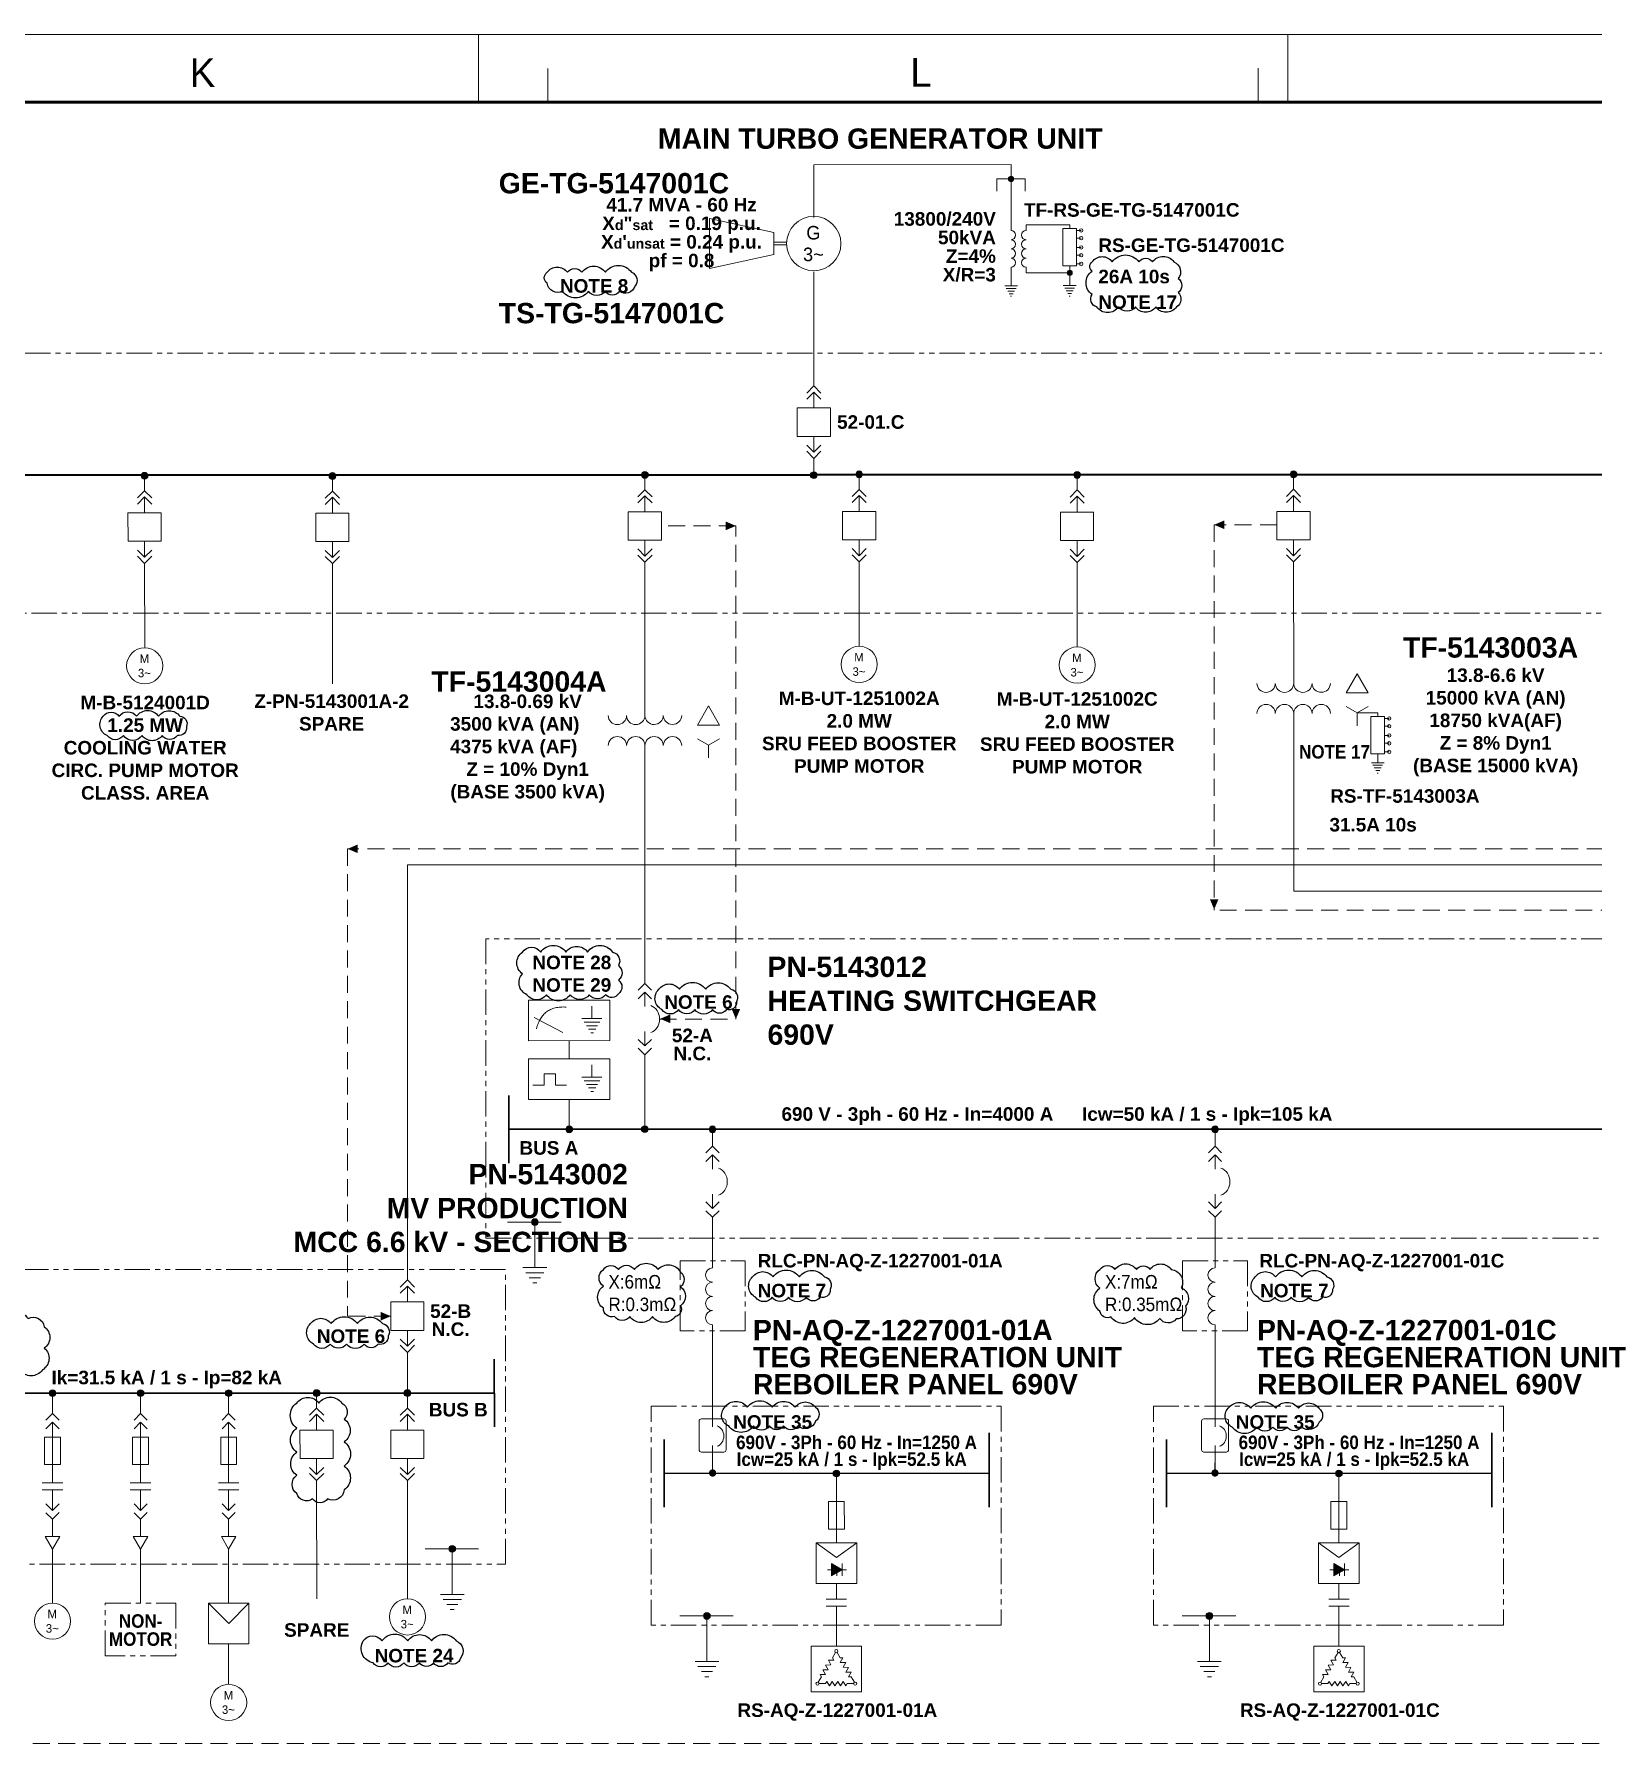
# Model space of a CAD drawing. Extents: x 0 to 1189, y 0 to 841.
# Drawn here: x 263.7 to 493.8, y 587.2 to 841 of the extents above; entities that cross this region are included whole.
import ezdxf

# ---------------------------------------------------------------- set-up
doc = ezdxf.new("R2010")
doc.units = 0
doc.header["$MEASUREMENT"] = 0
for name, pattern in [('DGN2', [9.513832, 4.756916, -4.756916]), ('HIDDEN', [0.375, 0.25, -0.125]), ('PHANTOM', [2.5, 1.25, -0.25, 0.25, -0.25, 0.25, -0.25])]:
    doc.linetypes.add(name, pattern=pattern)
for name, color, linetype in [('Border', 7, 'Continuous'), ('BORDER_TEXT', 7, 'Continuous'), ('E-BOARD', 4, 'PHANTOM'), ('E-BUSBAR', 5, 'Continuous'), ('E-CONNECTION DOT', 7, 'Continuous'), ('E-CONTRL. & DATA CABLE', 9, 'HIDDEN'), ('E-NOTE TEXT', 7, 'Continuous'), ('E-POWER CABLE', 3, 'Continuous'), ('E-SYMBOL', 2, 'Continuous'), ('E-TEXT 2', 7, 'Continuous'), ('E-TEXT 3', 3, 'Continuous'), ('REV CLOUD', 1, 'Continuous')]:
    doc.layers.add(name, color=color, linetype=linetype)
doc.layers.add('Level 1', color=7, linetype='Continuous', lineweight=0)
doc.layers.add('Level 50', color=7, linetype='Continuous', lineweight=0)
doc.styles.add('P80-ARIAL', font='arialbd.ttf')
doc.styles.add('P80-ARIAL-1', font='arialbd.ttf')
doc.styles.add('Styledgn032', font='arialbd.ttf')
doc.styles.add('Styledgn100', font='arialbd.ttf')

# ---------------------------------------------------------------- blocks, each defined once
blk = doc.blocks.new('CONEX31')
at = {"layer": 'E-CONNECTION DOT', "linetype": 'Continuous'}
h = blk.add_hatch(color=7, dxfattribs=at)
edge = h.paths.add_edge_path()
edge.add_arc((0, 0), 10, 0, 360)
at = {"layer": 'E-CONNECTION DOT', "color": 7, "linetype": 'Continuous', "lineweight": -2}
blk.add_circle((0, 0), 10, dxfattribs=at)
blk = doc.blocks.new('ATERR1')
at = {"layer": 'E-SYMBOL', "linetype": 'Continuous'}
h = blk.add_hatch(color=256, dxfattribs=at)
edge = h.paths.add_edge_path()
edge.add_arc((0, 0), 10, 0, 360)
at = {"layer": 'E-SYMBOL', "linetype": 'Continuous', "lineweight": -2}
for p, q in [((-80.3, 0), (77.9, 0)), ((0, 0), (0, -134.4)), ((-35, -134.4), (35, -134.4)), ((-26.8, -149.4), (26.8, -149.4)), ((-16.4, -164.4), (16.4, -164.4)), ((-5.8, -179.4), (5.8, -179.4))]:
    blk.add_line(p, q, dxfattribs=at)
blk.add_circle((0, 0), 10, dxfattribs=at)
blk = doc.blocks.new('STARTG')
at = {"layer": 'E-SYMBOL', "linetype": 'Continuous', "lineweight": 0}
for p in [(-1, 0), (1, 0)]:
    blk.add_line(p, (0, -1), dxfattribs=at)
at = {"layer": 'E-SYMBOL', "linetype": 'Continuous', "lineweight": 0, "flags": 128}
blk.add_lwpolyline([(-1, 0), (1, 0), (1, -2), (-1, -2), (-1, 0)], dxfattribs=at)
blk = doc.blocks.new('MOT3PH1')
at = {"layer": 'E-SYMBOL', "linetype": 'Continuous', "lineweight": -2}
blk.add_circle((0, -53.4), 53.4, dxfattribs=at)
at = {"layer": 'E-SYMBOL', "linetype": 'Continuous', "lineweight": -2, "char_height": 25, "attachment_point": 5, "line_spacing_factor": 0.8, "style": 'P80-ARIAL-1'}
for s, insert in [('{\\Fdgn000|c0;M}', (-0.8, -32.3)), ('{\\Fdgn000|c0;3~}', (-0.8, -74.9))]:
    blk.add_mtext(s, dxfattribs=dict(at, insert=insert))
blk = doc.blocks.new('NA1')
at = {"layer": 'E-SYMBOL', "linetype": 'Continuous', "lineweight": -2}
for p, q in [((53.536, 0), (-53.536, 0)), ((53.536, -36.62), (-53.536, -36.62))]:
    blk.add_line(p, q, dxfattribs=at)
blk = doc.blocks.new('DJBTEX1')
at = {"layer": 'E-SYMBOL', "linetype": 'Continuous', "lineweight": -2}
for p, q in [((0, -36.9), (0, -97.4)), ((0, -263.1), (0, -202.6))]:
    blk.add_line(p, q, dxfattribs=at)
at = {"layer": 'E-SYMBOL', "linetype": 'Continuous', "lineweight": 13, "flags": 128}
for points in [[(27.7, -27.7), (0, 0), (-27.7, -27.7)], [(27.7, -64.6), (0, -36.9), (-27.7, -64.6)], [(27.7, -235.4), (0, -263.1), (-27.7, -235.4)], [(27.7, -272.3), (0, -300), (-27.7, -272.3)]]:
    blk.add_lwpolyline(points, dxfattribs=at)
at = {"layer": 'E-SYMBOL', "linetype": 'Continuous', "lineweight": -2}
blk.add_ellipse((12.5, -150), major_axis=(0, -58.8), ratio=0.849997, start_param=0.25268, end_param=2.888912, dxfattribs=at)
blk = doc.blocks.new('REATOR1')
at = {"layer": 'E-SYMBOL', "linetype": 'Continuous', "lineweight": -2, "flags": 128}
blk.add_lwpolyline([(0, -111.9, -1), (0, -83.9, -1), (0, -56, -1), (0, -28, -1), (0, 0, -1)], format="xyb", dxfattribs=at)
blk = doc.blocks.new('AnonymousCell199')
at = {"layer": 'Level 1', "color": 7, "linetype": 'Continuous', "lineweight": 13, "xscale": 0.075, "yscale": 0.075, "zscale": 0.075, "rotation": 0.01584072559316328}
blk.add_blockref('REATOR1', (0, 4.2), dxfattribs=at)
blk = doc.blocks.new('AnonymousCell429')
at = {"layer": 'E-SYMBOL', "linetype": 'Continuous', "lineweight": 0}
for p, q in [((-0.58, 1.46), (-0.12, 2.26)), ((0.11, 2.26), (0.58, 1.46)), ((-2.66, -2.15), (-2.2, -1.35)), ((-2.55, -2.35), (-1.62, -2.35)), ((1.62, -2.35), (2.55, -2.35)), ((2.2, -1.35), (2.66, -2.15))]:
    blk.add_line(p, q, dxfattribs=at)
at = {"layer": 'E-SYMBOL', "linetype": 'Continuous', "lineweight": 0, "flags": 128}
for points in [[(-2.2, -1.35), (-2.4, -1.01), (-1.6, -1), (-1.99, -0.3), (-1.19, -0.29), (-1.58, 0.4), (-0.79, 0.41), (-1.18, 1.1), (-0.38, 1.12), (-0.58, 1.46)], [(0.58, 1.46), (0.97, 1.46), (0.58, 0.77), (1.38, 0.75), (0.99, 0.06), (1.79, 0.05), (1.4, -0.64), (2.19, -0.65), (1.8, -1.35), (2.2, -1.35)], [(-1.62, -2.35), (-1.42, -2.01), (-1.02, -2.69), (-0.61, -2.01), (-0.2, -2.69), (0.21, -2.01), (0.61, -2.69), (1.01, -2.01), (1.42, -2.69), (1.62, -2.35)]]:
    blk.add_lwpolyline(points, dxfattribs=at)
at = {"layer": 'E-SYMBOL', "linetype": 'Continuous', "lineweight": 0}
for centre in [(0, 2.46), (-2.78, -2.35), (2.78, -2.35)]:
    blk.add_circle(centre, 0.231, dxfattribs=at)
blk = doc.blocks.new('AnonymousCell428')
at = {"layer": 'E-SYMBOL', "linetype": 'Continuous', "lineweight": 13, "flags": 128}
blk.add_lwpolyline([(-3.73, 3.36), (3.73, 3.36), (3.73, -3.36), (-3.73, -3.36), (-3.73, 3.36)], dxfattribs=at)
at = {"layer": 'E-SYMBOL', "linetype": 'Continuous', "lineweight": 0}
blk.add_blockref('AnonymousCell429', (-0.01, 0.18), dxfattribs=at)
blk = doc.blocks.new('AnonymousCell427')
at = {"layer": 'E-SYMBOL', "linetype": 'Continuous'}
blk.add_hatch(color=256, dxfattribs=at).paths.add_polyline_path([(0.84, 1.65), (-0.74, 2.56), (-0.74, 0.74)])
at = {"layer": 'E-SYMBOL', "linetype": 'Continuous', "lineweight": 0}
for p, q in [((0, 15.86), (0, 5.6)), ((0.84, 0.74), (0.84, 2.56)), ((1.47, 1.65), (-1.33, 1.65)), ((0.07, 1.65), (0.07, 0.74)), ((0, -0.4), (0, -2.7)), ((0, -3.73), (0, -9.64))]:
    blk.add_line(p, q, dxfattribs=at)
at = {"layer": 'E-SYMBOL', "linetype": 'Continuous', "lineweight": 0, "flags": 128}
for points in [[(1.17, 11.71), (-1.18, 11.71), (-1.18, 7.66), (1.18, 7.66), (1.17, 11.71)], [(-3, 5.6), (3, 5.6), (3, -0.4), (-3, -0.4), (-3, 5.6)], [(-3, 5.6), (0, 3.45), (3, 5.6)], [(0.84, 1.65), (-0.74, 2.56), (-0.74, 0.74), (0.84, 1.65)]]:
    blk.add_lwpolyline(points, dxfattribs=at)
at = {"layer": 'E-SYMBOL', "linetype": 'Continuous', "lineweight": 0, "xscale": 0.02817221421602481, "yscale": 0.02817221421602481, "zscale": 0.03435112234845274, "rotation": 0.01584072559316328}
blk.add_blockref('NA1', (0, -2.7, -0.09), dxfattribs=at)
at = {"layer": 'E-SYMBOL', "linetype": 'Continuous', "lineweight": 0}
blk.add_blockref('AnonymousCell428', (0, -13), dxfattribs=at)
at = {"layer": 'Level 1', "color": 7, "linetype": 'Continuous', "lineweight": 0, "xscale": 0.05000000000000002, "yscale": 0.05000000000000002, "zscale": 0.05000000000000002, "rotation": 0.01584072561617136}
blk.add_blockref('CONEX31', (0, 15.86), dxfattribs=at)
blk = doc.blocks.new('TERRA1')
at = {"layer": 'E-SYMBOL', "linetype": 'Continuous', "lineweight": -2}
for p, q in [((0, 0), (0, -17.74)), ((-13.343, -17.74), (13.343, -17.74)), ((-10.243, -23.11), (10.243, -23.11)), ((-7.142, -28.48), (7.142, -28.48)), ((-4.046, -33.843), (4.046, -33.843)), ((-0.946, -39.213), (0.946, -39.213))]:
    blk.add_line(p, q, dxfattribs=at)
blk.add_point((0.007, -17.74), dxfattribs=at)
blk = doc.blocks.new('TRAFO1')
at = {"layer": 'E-SYMBOL', "linetype": 'Continuous', "lineweight": 0}
for centre, start, end in [((-42, 0), 180, 360), ((-14, 0), 180, 360), ((14, 0), 180, 360), ((42, 0), 180, 360), ((-42, -46.9), 0, 180), ((-14, -46.9), 0, 180), ((14, -46.9), 0, 180), ((42, -46.9), 0, 180)]:
    blk.add_arc(centre, 14, start, end, dxfattribs=at)
blk = doc.blocks.new('DJARBT70')
at = {"layer": 'E-SYMBOL', "linetype": 'Continuous', "lineweight": 13}
for p, q in [((0, 7.91), (0, 5.34)), ((0, 0), (0, 2.57))]:
    blk.add_line(p, q, dxfattribs=at)
at = {"layer": 'E-SYMBOL', "linetype": 'Continuous', "lineweight": 13, "flags": 128}
for points in [[(-1.99, 6.17), (-1.99, 1.94)], [(1.65, 6.5), (-1.66, 6.5)], [(1.99, 1.94), (1.99, 6.17)], [(-1.66, 1.6), (1.66, 1.61)]]:
    blk.add_lwpolyline(points, dxfattribs=at)
at = {"layer": 'E-SYMBOL', "linetype": 'Continuous', "lineweight": 13}
for centre, start, end in [((-1.66, 6.17), 90.0158, 180.0158), ((1.65, 6.17), 0.0158, 90.0158), ((-1.66, 1.94), 180.0158, 270.0158), ((1.66, 1.94), 270.0158, 0.0158), ((1.66, 1.94), 270.0158, 0.0158)]:
    blk.add_arc(centre, 0.331, start, end, dxfattribs=at)
blk.add_ellipse((0.33, 3.96), major_axis=(0, -1.55), ratio=0.849997, start_param=0.25268, end_param=2.888912, dxfattribs=at)
blk = doc.blocks.new('MV CB')
at = {"layer": 'E-SYMBOL', "linetype": 'Continuous', "lineweight": 13}
for p, q in [((0, -3.26), (0, -0.91)), ((0, -7.45), (0, -9.8))]:
    blk.add_line(p, q, dxfattribs=at)
at = {"layer": 'E-SYMBOL', "linetype": 'Continuous', "lineweight": 13, "flags": 128}
for points in [[(1.05, -1.05), (0, 0), (-1.05, -1.05)], [(1.05, -1.96), (0, -0.91), (-1.05, -1.96)], [(2.44, -3.26), (-2.46, -3.26), (-2.45, -7.45), (2.44, -7.45), (2.44, -3.26)], [(1.05, -8.75), (0, -9.8), (-1.05, -8.75)], [(1.05, -9.66), (0, -10.71), (-1.05, -9.66)]]:
    blk.add_lwpolyline(points, dxfattribs=at)
blk = doc.blocks.new('3PH GEN')
at = {"layer": 'E-SYMBOL', "linetype": 'Continuous', "lineweight": 13}
for p, q in [((-5.92, 1.63), (-5.92, -1.62)), ((-5.92, 0.19), (-4, 0.19)), ((-5.92, -0.19), (-4, -0.19))]:
    blk.add_line(p, q, dxfattribs=at)
at = {"layer": 'E-SYMBOL', "linetype": 'Continuous', "lineweight": 13, "flags": 128}
for points in [[(-15.39, -0.37), (-15.4, 3.7), (-5.92, 1.63)], [(-15.39, 0.37), (-15.39, -3.7), (-5.92, -1.62)]]:
    blk.add_lwpolyline(points, dxfattribs=at)
at = {"layer": 'E-SYMBOL', "linetype": 'Continuous', "lineweight": 13}
blk.add_circle((0, 0), 4.01, dxfattribs=at)
at = {"layer": 'E-SYMBOL', "linetype": 'Continuous', "lineweight": 13, "char_height": 2, "attachment_point": 5, "rotation": 0.0158, "line_spacing_factor": 0.8, "style": 'P80-ARIAL-1'}
for s, insert in [('{\\Fdgn000|c0;G}', (-0.06, 1.59)), ('{\\Fdgn000|c0;3~}', (-0.06, -1.61))]:
    blk.add_mtext(s, dxfattribs=dict(at, insert=insert))
blk = doc.blocks.new('RESISTOR WITH TAP CHANGER')
at = {"layer": 'E-SYMBOL', "linetype": 'Continuous', "lineweight": 0}
for p, q in [((1.7, -0.26), (1, -0.26)), ((1.7, -0.26), (1, -0.26)), ((1.7, -0.26), (1, -0.26)), ((1.7, -0.26), (1, -0.26)), ((1.7, -1.41), (1, -1.41)), ((1.7, -1.41), (1, -1.41)), ((1.7, -1.41), (1, -1.41)), ((1.7, -1.41), (1, -1.41)), ((1.7, -2.77), (1, -2.77)), ((1.7, -2.77), (1, -2.77)), ((1.7, -2.77), (1, -2.77)), ((1.7, -2.77), (1, -2.77)), ((1.7, -3.93), (1, -3.93)), ((1.7, -3.93), (1, -3.93)), ((1.7, -3.93), (1, -3.93)), ((1.7, -3.93), (1, -3.93)), ((1.7, -5.2), (1, -5.2)), ((1.7, -5.2), (1, -5.2)), ((1.7, -5.2), (1, -5.2)), ((1.7, -5.2), (1, -5.2))]:
    blk.add_line(p, q, dxfattribs=at)
at = {"layer": 'E-SYMBOL', "linetype": 'Continuous', "lineweight": 13, "flags": 128}
blk.add_lwpolyline([(1, 0.01), (-1, 0.01), (-1, -5.5), (1.01, -5.5), (1, 0.01)], dxfattribs=at)
at = {"layer": 'E-SYMBOL', "linetype": 'Continuous', "lineweight": 0}
for centre in [(1.7, -0.26), (1.7, -0.26), (1.7, -0.26), (1.7, -0.26), (1.7, -1.41), (1.7, -1.41), (1.7, -1.41), (1.7, -1.41), (1.7, -2.77), (1.7, -2.77), (1.7, -2.77), (1.7, -2.77), (1.7, -3.93), (1.7, -3.93), (1.7, -3.93), (1.7, -3.93), (1.7, -5.2), (1.7, -5.2), (1.7, -5.2), (1.7, -5.2)]:
    blk.add_circle(centre, 0.25, dxfattribs=at)
blk = doc.blocks.new('A$C6e698430')
at = {"layer": 'E-SYMBOL', "linetype": 'Continuous', "lineweight": 13, "ltscale": 0.25}
for q in [(1.62, 0.94), (0, -1.88)]:
    blk.add_line((0, 0), q, dxfattribs=at)
blk.add_lwpolyline([(0, 0), (-1.62, 0.94)], dxfattribs=at)
blk = doc.blocks.new('GR MONITOR DEVICE')
at = {"layer": 'E-SYMBOL', "linetype": 'Continuous', "lineweight": 13}
for p, q in [((3.35, 13.78), (3.35, 11.94)), ((-5.18, 12.07), (-0.95, 9.86)), ((1.88, 11.94), (4.82, 11.94)), ((2.2, 11.41), (4.51, 11.41)), ((2.54, 10.86), (4.19, 10.86)), ((2.84, 10.37), (3.91, 10.37)), ((0, 8.66), (0, 6)), ((3.18, 9.82), (3.6, 9.83)), ((3.35, 5.11), (3.35, 3.28)), ((-3.71, 3.78), (-3.71, 2.12)), ((-3.71, 3.78), (-2.05, 3.78)), ((-2.05, 3.78), (-2.05, 2.12)), ((1.88, 3.28), (4.82, 3.28)), ((2.2, 2.74), (4.51, 2.75)), ((-5.37, 2.12), (-3.71, 2.12)), ((-2.05, 2.12), (-0.39, 2.12)), ((2.55, 2.19), (4.19, 2.19)), ((2.84, 1.7), (3.91, 1.71)), ((3.18, 1.16), (3.6, 1.16))]:
    blk.add_line(p, q, dxfattribs=at)
at = {"layer": 'E-SYMBOL', "linetype": 'Continuous', "lineweight": 13, "flags": 128}
for points in [[(-6.02, 14.66), (6.01, 14.66), (6.01, 8.67), (-6.02, 8.66), (-6.02, 14.66)], [(-6.02, 5.99), (6.01, 6), (6.01, 0), (-6.01, 0), (-6.02, 5.99)]]:
    blk.add_lwpolyline(points, dxfattribs=at)
at = {"layer": 'E-SYMBOL', "linetype": 'Continuous', "lineweight": 13}
blk.add_open_spline([(-4.82, 10.44), (-4.02, 13.83), (-0.45, 13.63)], degree=2, dxfattribs=at)
blk = doc.blocks.new('AnonymousCell356')
at = {"layer": 'E-POWER CABLE', "linetype": 'Continuous', "lineweight": 0}
for p, q in [((0, 12.25), (0, 15.25)), ((0, 0.97), (0, -2.07)), ((0, -7.78), (0, -15.75))]:
    blk.add_line(p, q, dxfattribs=at)
at = {"layer": 'E-SYMBOL', "linetype": 'Continuous', "lineweight": 0}
for p, q in [((0, 10.96), (0, 2)), ((0, -3.36), (0, -5.9))]:
    blk.add_line(p, q, dxfattribs=at)
at = {"layer": 'E-SYMBOL', "linetype": 'Continuous', "lineweight": 0, "flags": 128}
for points in [[(0.97, 11.28), (0, 12.25), (-0.97, 11.28)], [(0.97, 9.99), (0, 10.96), (-0.97, 9.99)], [(1.17, 8.75), (-1.18, 8.75), (-1.18, 4.71), (1.18, 4.71), (1.17, 8.75)], [(0.97, -1.1), (0, -2.07), (-0.97, -1.1)], [(0.97, -2.39), (0, -3.36), (-0.97, -2.4)], [(0, -7.77), (1.08, -5.9), (-1.08, -5.9), (0, -7.77)]]:
    blk.add_lwpolyline(points, dxfattribs=at)
at = {"layer": 'E-SYMBOL', "linetype": 'Continuous', "lineweight": 0, "xscale": 0.02817221421602481, "yscale": 0.02817221421602481, "zscale": 0.03435112234845274, "rotation": 0.01584072559316328}
blk.add_blockref('NA1', (0, 2, -0.09), dxfattribs=at)
at = {"layer": 'Level 1', "color": 7, "linetype": 'Continuous', "lineweight": 0, "xscale": 0.05000000000000002, "yscale": 0.05000000000000002, "zscale": 0.05000000000000002, "rotation": 0.01584072561617136}
blk.add_blockref('CONEX31', (0, 15.25), dxfattribs=at)
blk = doc.blocks.new('A$C74899eaa')
at = {"layer": 'E-BOARD', "lineweight": 13, "ltscale": 3}
blk.add_lwpolyline([(-5.21, 0), (5.21, 0), (5.21, -7.79), (-5.21, -7.79)], close=True, dxfattribs=at)
blk = doc.blocks.new('A$C648f9ce4')
at = {"layer": 'Border', "linetype": 'Continuous', "lineweight": 0}
for p, q in [((329.27, 841), (329.27, 831)), ((448.77, 841.03), (448.77, 831.03)), ((339.5, 836), (339.5, 831)), ((444.41, 836.03), (444.41, 831.03))]:
    blk.add_line(p, q, dxfattribs=at)
at = {"layer": 'Border', "linetype": 'Continuous', "lineweight": 53}
blk.add_line((25, 831), (1179, 831), dxfattribs=at)
at = {"layer": 'Border', "linetype": 'Continuous', "lineweight": 0, "flags": 128}
blk.add_lwpolyline([(0, 0), (1189, 0), (1189, 841), (0, 841), (0, 0)], dxfattribs=at)
at = {"layer": 'BORDER_TEXT', "linetype": 'Continuous', "lineweight": 0, "char_height": 4.2473, "attachment_point": 5, "rotation": 0.0158, "line_spacing_factor": 0.8, "style": 'Styledgn032'}
for s, insert in [('{\\Fdgn000|c0;\\W0.99857;K}', (288.54, 835.38)), ('{\\Fdgn000|c0;\\W0.99857;L}', (394.59, 835.41))]:
    blk.add_mtext(s, dxfattribs=dict(at, insert=insert))
blk = doc.blocks.new('CONEX34')
at = {"layer": 'E-CONNECTION DOT', "linetype": 'Continuous'}
h = blk.add_hatch(color=7, dxfattribs=at)
edge = h.paths.add_edge_path()
edge.add_arc((0, 0), 10, 0, 360)
at = {"layer": 'E-CONNECTION DOT', "color": 7, "linetype": 'Continuous', "lineweight": 0}
blk.add_circle((0, 0), 10, dxfattribs=at)
blk = doc.blocks.new('A$Cf892fd55')
at = {"layer": 'E-CONNECTION DOT', "linetype": 'Continuous'}
h = blk.add_hatch(color=256, dxfattribs=at)
edge = h.paths.add_edge_path()
edge.add_arc((0, 0), 0.5, 0, 360)
at = {"layer": 'E-CONNECTION DOT', "color": 7, "linetype": 'Continuous', "lineweight": 13}
blk.add_circle((0, 0), 0.5, dxfattribs=at)
at = {"layer": 'E-CONTRL. & DATA CABLE', "lineweight": 13, "ltscale": 10}
blk.add_point((0.19, 0.01), dxfattribs=at)
at = {"layer": 'E-POWER CABLE', "linetype": 'Continuous', "lineweight": 13}
for p, q in [((0, -2.22), (0, 0)), ((0.01, -30.38), (0, -12.92))]:
    blk.add_line(p, q, dxfattribs=at)
blk.add_blockref('MV CB', (0, -2.22))

msp = doc.modelspace()

# ---------------------------------------------------------------- hatches: boundary and pattern name
at = {"layer": 'E-CONNECTION DOT', "linetype": 'Continuous'}
h = msp.add_hatch(color=256, dxfattribs=at)
edge = h.paths.add_edge_path()
edge.add_arc((279.99, 775.86), 0.5, 0, 360)
h = msp.add_hatch(color=256, dxfattribs=at)
edge = h.paths.add_edge_path()
edge.add_arc((307.72, 775.82), 0.5, 0, 360)
h = msp.add_hatch(color=256, dxfattribs=at)
edge = h.paths.add_edge_path()
edge.add_arc((353.85, 775.99), 0.5, 0, 360)
h = msp.add_hatch(color=256, dxfattribs=at)
edge = h.paths.add_edge_path()
edge.add_arc((378.77, 775.95), 0.5, 0, 360)
h = msp.add_hatch(color=256, dxfattribs=at)
edge = h.paths.add_edge_path()
edge.add_arc((385.48, 776.07), 0.5, 0, 360)
h = msp.add_hatch(color=256, dxfattribs=at)
edge = h.paths.add_edge_path()
edge.add_arc((417.66, 775.98), 0.5, 0, 360)
h = msp.add_hatch(color=256, dxfattribs=at)
edge = h.paths.add_edge_path()
edge.add_arc((449.61, 776.07), 0.5, 0, 360)
h = msp.add_hatch(color=256, dxfattribs=at)
edge = h.paths.add_edge_path()
edge.add_arc((318.78, 640.43), 0.5, 0, 360)
h = msp.add_hatch(color=7, dxfattribs=at)
edge = h.paths.add_edge_path()
edge.add_ellipse((363.84, 628.63), major_axis=(0, 0.549), ratio=0.975, start_angle=0, end_angle=360)
h = msp.add_hatch(color=7, dxfattribs=at)
edge = h.paths.add_edge_path()
edge.add_ellipse((438.01, 628.63), major_axis=(0, 0.549), ratio=0.975, start_angle=0, end_angle=360)
at = {"layer": 'E-CONTRL. & DATA CABLE', "ltscale": 10}
for points in [[(367.28, 768.46), (365.79, 769.1), (365.79, 767.83)], [(437.89, 768.62), (439.39, 767.99), (439.39, 769.26)], [(309.96, 720.78), (311.45, 720.15), (311.45, 721.42)], [(437.89, 711.85), (438.53, 713.34), (437.26, 713.34)], [(356.1, 695.69), (357.59, 695.05), (357.59, 696.32)], [(367.28, 695.66), (367.92, 697.15), (366.65, 697.15)], [(316.34, 651.78), (314.85, 651.14), (314.85, 652.41)]]:
    msp.add_hatch(color=256, dxfattribs=at).paths.add_polyline_path(points)

# ---------------------------------------------------------------- linework, layer by layer
at = {"color": 1}
for points in [[(365.63, 638.33, -0.520567), (368.96, 638.33, -0.520567), (372.64, 638.33, -0.520567), (376.01, 638.33, -0.520567), (379.03, 638.33, -0.520567), (379.05, 636.27, -0.520567), (376.44, 635.57, -0.520567), (374.33, 635.57, -0.520567), (372.22, 635.57, -0.520567), (369.88, 635.57, -0.520567), (366.23, 635.57, -0.520567)], [(439.96, 638.18, -0.520567), (443.29, 638.18, -0.520567), (446.97, 638.18, -0.520567), (450.34, 638.18, -0.520567), (453.36, 638.18, -0.520567), (453.38, 636.12, -0.520567), (450.77, 635.42, -0.520567), (448.66, 635.42, -0.520567), (446.55, 635.42, -0.520567), (444.22, 635.42, -0.520567), (440.56, 635.42, -0.520567)]]:
    msp.add_lwpolyline(points, format="xyb", close=True, dxfattribs=at)
at = {"layer": 'E-BOARD', "lineweight": 13, "ltscale": 3}
for points in [[(30.79, 755.56), (528.59, 755.56), (528.59, 793.98), (30.79, 793.98)], [(330.36, 663.31), (743.34, 663.31), (743.34, 707.51), (330.36, 707.51)], [(359.04, 659.95), (368.64, 659.95), (368.64, 649.64), (359.04, 649.64)], [(433.23, 659.95), (442.82, 659.95), (442.82, 649.64), (433.23, 649.64)], [(249.49, 615.16), (333.28, 615.16), (333.28, 658.69), (249.49, 658.69)], [(406.44, 606.16), (354.76, 606.16), (354.76, 638.49), (406.44, 638.49)], [(480.62, 606.16), (428.94, 606.16), (428.94, 638.49), (480.62, 638.49)]]:
    msp.add_lwpolyline(points, close=True, dxfattribs=at)
at = {"layer": 'E-BUSBAR', "linetype": 'Continuous', "lineweight": 40}
msp.add_line((36.19, 775.91), (514.09, 776.04), dxfattribs=at)
at = {"layer": 'E-BUSBAR', "linetype": 'Continuous', "lineweight": 30}
for p, q in [((333.75, 684.37), (333.75, 674.37)), ((333.75, 679.37), (583.12, 679.38)), ((331.62, 645.43), (331.63, 635.43)), ((262.24, 640.42), (331.6, 640.43)), ((356.68, 633.58), (356.69, 623.58)), ((404.67, 634.56), (404.68, 623.59)), ((430.87, 633.58), (430.87, 623.58)), ((478.86, 634.56), (478.86, 623.59)), ((356.69, 628.58), (404.67, 628.59)), ((430.87, 628.58), (478.86, 628.59))]:
    msp.add_line(p, q, dxfattribs=at)
at = {"layer": 'E-CONNECTION DOT', "linetype": 'Continuous', "lineweight": 13}
for centre in [(279.99, 775.86), (353.85, 775.99), (378.77, 775.95)]:
    msp.add_circle(centre, 0.5, dxfattribs=at)
at = {"layer": 'E-CONNECTION DOT', "color": 7, "linetype": 'Continuous', "lineweight": 13}
for centre in [(307.72, 775.82), (385.48, 776.07), (417.66, 775.98), (449.61, 776.07), (318.78, 640.43)]:
    msp.add_circle(centre, 0.5, dxfattribs=at)
at = {"layer": 'E-CONNECTION DOT', "linetype": 'Continuous', "lineweight": 13}
for p in [(279.99, 775.96), (353.83, 776.08), (378.83, 775.81)]:
    msp.add_point(p, dxfattribs=at)
at = {"layer": 'E-CONNECTION DOT', "color": 30, "linetype": 'Continuous', "lineweight": 13}
for p in [(307.83, 776), (353.83, 775.98), (385.76, 775.98), (417.68, 775.99), (449.6, 775.99)]:
    msp.add_point(p, dxfattribs=at)
at = {"layer": 'E-CONTRL. & DATA CABLE', "lineweight": 0, "ltscale": 10}
for p, q in [((367.28, 768.46), (356.26, 768.46)), ((447.16, 768.62), (437.89, 768.62)), ((437.89, 768.62), (437.89, 711.71)), ((585.39, 720.77), (309.94, 720.77)), ((309.94, 720.77), (309.94, 651.78)), ((752.46, 711.71), (437.89, 711.71)), ((316.34, 651.78), (309.99, 651.78)), ((584.74, 588.69), (158.15, 588.69))]:
    msp.add_line(p, q, dxfattribs=at)
msp.add_lwpolyline([(356.02, 695.64), (367.28, 695.64), (367.28, 768.46)], dxfattribs=at)
at = {"layer": 'E-POWER CABLE', "linetype": 'Continuous', "lineweight": 13}
for p, q in [((407.91, 821.8), (378.78, 821.79)), ((378.78, 821.79), (378.78, 813.97)), ((407.91, 821.8), (407.91, 820.27)), ((407.91, 820.27), (407.91, 812.06)), ((410.12, 812.06), (410.12, 812.9)), ((416.56, 812.9), (410.12, 812.9)), ((416.56, 812.35), (416.56, 812.9)), ((378.78, 805.95), (378.78, 793.98)), ((407.91, 806.65), (407.91, 805.2)), ((410.12, 806.65), (410.12, 805.82)), ((416.57, 805.82), (410.12, 805.82)), ((378.79, 789.13), (378.79, 793.98)), ((378.77, 778.42), (378.77, 775.95)), ((279.99, 773.64), (279.99, 775.86)), ((307.72, 773.6), (307.72, 775.82)), ((353.85, 773.8), (353.85, 776.01)), ((385.48, 773.85), (385.48, 776.07)), ((417.66, 773.76), (417.66, 775.98)), ((449.61, 773.86), (449.61, 776.07)), ((280, 750.47), (279.99, 762.93)), ((307.73, 745.13), (307.72, 762.9)), ((385.49, 750.69), (385.48, 763.15)), ((417.67, 750.59), (417.67, 763.05)), ((449.63, 745.2), (449.61, 763.15)), ((462.04, 740.29), (462.04, 740.84)), ((353.86, 736.03), (353.83, 700.89)), ((318.78, 718.42), (318.78, 657.14)), ((353.83, 690.39), (353.83, 679.39)), ((342.68, 683.79), (342.68, 679.7)), ((318.78, 646.43), (318.78, 640.43)), ((318.78, 638.21), (318.78, 640.43)), ((318.79, 610.05), (318.78, 627.51))]:
    msp.add_line(p, q, dxfattribs=at)
at = {"layer": 'E-POWER CABLE', "linetype": 'Continuous', "lineweight": 13, "ltscale": 0.25}
for p, q in [((416.56, 805.24), (416.56, 806.85)), ((459, 740.84), (462.04, 740.84)), ((318.78, 718.42), (591.97, 718.42)), ((363.84, 650.51), (363.84, 638.04)), ((438.02, 650.51), (438.03, 638.04))]:
    msp.add_line(p, q, dxfattribs=at)
at = {"layer": 'E-POWER CABLE', "linetype": 'Continuous', "lineweight": 0}
for p, q in [((363.83, 676.89), (363.83, 679.37)), ((438.02, 676.88), (438.02, 679.38)), ((363.84, 666.39), (363.84, 658.9)), ((438.02, 666.39), (438.02, 658.9)), ((279.39, 637.42), (279.39, 640.42)), ((279.39, 636.13), (279.39, 627.17)), ((279.39, 626.14), (279.4, 623.1)), ((279.4, 621.81), (279.4, 619.27)), ((279.4, 617.4), (279.4, 609.42)), ((292.4, 597.43), (292.4, 603.43))]:
    msp.add_line(p, q, dxfattribs=at)
at = {"layer": 'E-POWER CABLE', "linetype": 'Continuous', "lineweight": 13}
for points in [[(353.85, 740.45), (353.85, 763.09)], [(763.09, 662.45), (763.09, 714.51), (449.63, 714.51), (449.63, 740.78)], [(363.85, 628.53), (363.85, 630.12)], [(438.01, 628.53), (438.01, 630.12)], [(438.03, 628.53), (438.03, 630.12)]]:
    msp.add_lwpolyline(points, dxfattribs=at)
at = {"layer": 'E-SYMBOL', "linetype": 'Continuous', "lineweight": 13, "flags": 128}
msp.add_lwpolyline([(409.98, 817.89), (409.98, 819.68), (405.81, 819.68), (405.81, 817.89)], dxfattribs=at)
at = {"layer": 'E-SYMBOL', "linetype": 'Continuous', "lineweight": 13, "ltscale": 0.25}
for points in [[(457.37, 743.8), (458.99, 746.61), (460.62, 743.8), (457.37, 743.8)], [(361.6, 739.05), (363.22, 741.87), (364.85, 739.06), (361.6, 739.05)]]:
    msp.add_lwpolyline(points, dxfattribs=at)
at = {"layer": 'REV CLOUD'}
for points in [[(419.87, 807.44, -0.520567), (422.84, 807.44, -0.520567), (426.76, 807.44, -0.520567), (428.81, 807.44, -0.520567), (431.94, 807.44, -0.520567), (432.57, 804.99, -0.520567), (432.57, 802.91, -0.520567), (432.31, 800.79, -0.520567), (429.27, 800.79, -0.520567), (426.27, 800.79, -0.520567), (423.79, 800.79, -0.520567), (420.55, 800.79, -0.520567), (419.87, 802.63, -0.520567), (419.87, 806.08, -0.520567)], [(339.42, 805.9, -0.520567), (342.41, 805.9, -0.520567), (344.56, 805.9, -0.520567), (348.01, 805.9, -0.520567), (351.88, 805.9, -0.520567), (352.37, 803.84, -0.520567), (350.1, 803.1, -0.520567), (347.97, 803.1, -0.520567), (345.51, 803.1, -0.520567), (341.7, 803.1, -0.520567), (339.42, 804.28, -0.520567)], [(335.78, 705.55, -0.520567), (338.47, 705.55, -0.520567), (342.19, 705.55, -0.520567), (345.38, 705.55, -0.520567), (349.06, 705.55, -0.520567), (349.93, 703.54, -0.520567), (349.93, 701.41, -0.520567), (349.93, 699.39, -0.520567), (348.04, 699.25, -0.520567), (345.64, 699.25, -0.520567), (342.82, 699.25, -0.520567), (339.3, 699.25, -0.520567), (336.44, 699.25, -0.520567), (335.78, 702.33, -0.520567)], [(355.92, 700.05, -0.520567), (358.94, 700.05, -0.520567), (362.83, 700.05, -0.520567), (366.52, 700.05, -0.520567), (367.37, 698.19, -0.520567), (365.88, 697.04, -0.520567), (363.82, 697.04, -0.520567), (361.23, 697.04, -0.520567), (358.83, 697.04, -0.520567), (356.36, 697.04, -0.520567)], [(347.72, 658.68, -0.520567), (349.94, 658.68, -0.520567), (352.3, 658.68, -0.520567), (355.79, 658.68, -0.520567), (359.1, 658.28, -0.520567), (359.1, 656.14, -0.520567), (359.1, 653.33, -0.520567), (358.31, 651.73, -0.520567), (354.98, 651.73, -0.520567), (351.63, 651.73, -0.520567), (349.37, 651.73, -0.520567), (347.72, 652.95, -0.520567), (347.72, 656.21, -0.520567)], [(369.74, 657.57, -0.520567), (372.77, 657.57, -0.520567), (376.66, 657.57, -0.520567), (380.35, 657.57, -0.520567), (381.2, 655.72, -0.520567), (379.71, 654.57, -0.520567), (377.65, 654.57, -0.520567), (375.06, 654.57, -0.520567), (372.65, 654.57, -0.520567), (370.19, 654.57, -0.520567)], [(421.02, 658.68, -0.520567), (423.25, 658.68, -0.520567), (426.41, 658.68, -0.520567), (428.42, 658.68, -0.520567), (431.56, 658.68, -0.520567), (433.04, 655.97, -0.520567), (433.68, 653.25, -0.520567), (432.26, 651.37, -0.520567), (429.87, 651.44, -0.520567), (426.13, 651.57, -0.520567), (422.63, 651.68, -0.520567), (421.02, 652.53, -0.520567), (421.02, 655.93, -0.520567)], [(443.93, 657.57, -0.520567), (446.95, 657.57, -0.520567), (450.84, 657.57, -0.520567), (454.53, 657.57, -0.520567), (455.38, 655.72, -0.520567), (453.89, 654.57, -0.520567), (451.83, 654.57, -0.520567), (449.24, 654.57, -0.520567), (446.84, 654.57, -0.520567), (444.37, 654.57, -0.520567)], [(251.24, 651.43, -0.520567), (253.94, 651.43, -0.520567), (256.24, 651.43, -0.520567), (258.84, 651.43, -0.520567), (262.81, 651.43, -0.520567), (265.18, 650.21, -0.520567), (265.18, 647.06, -0.520567), (264.9, 643.85, -0.520567), (261.55, 643.85, -0.520567), (257.59, 643.85, -0.520567), (255.42, 643.85, -0.520567), (252.54, 643.85, -0.520567), (251.24, 645.59, -0.520567), (251.24, 649.28, -0.520567)], [(304.49, 650.68, -0.520567), (307.52, 650.68, -0.520567), (311.41, 650.68, -0.520567), (315.1, 650.68, -0.520567), (315.95, 648.82, -0.520567), (314.46, 647.67, -0.520567), (312.4, 647.67, -0.520567), (309.81, 647.67, -0.520567), (307.4, 647.67, -0.520567), (304.94, 647.67, -0.520567)], [(302.45, 638.95, -0.520567), (305.72, 638.95, -0.520567), (309.11, 638.95, -0.520567), (309.46, 636.59, -0.520567), (309.46, 633.23, -0.520567), (309.46, 629.66, -0.520567), (309.46, 626.14, -0.520567), (307.01, 624.8, -0.520567), (304.78, 624.8, -0.520567), (302.45, 625.61, -0.520567), (302.45, 628.29, -0.520567), (302.45, 631.71, -0.520567), (302.45, 635.26, -0.520567)], [(312.26, 603.85, -0.520567), (315.03, 603.85, -0.520567), (318.83, 603.85, -0.520567), (322.35, 603.85, -0.520567), (325.99, 603.85, -0.520567), (326.63, 601.3, -0.520567), (324.77, 600.6, -0.520567), (322.65, 600.6, -0.520567), (320.55, 600.6, -0.520567), (318.27, 600.6, -0.520567), (315.92, 600.6, -0.520567), (313.73, 600.6, -0.520567)]]:
    msp.add_lwpolyline(points, format="xyb", close=True, dxfattribs=at)
at = {"layer": 'REV CLOUD', "color": 1}
msp.add_lwpolyline([(273.87, 740.35, -0.520567), (276.21, 740.35, -0.520567), (278.8, 740.35, -0.520567), (282.06, 740.35, -0.520567), (285.18, 740.35, -0.520567), (286.18, 738.84, -0.520567), (284.83, 737.51, -0.520567), (282.56, 737.51, -0.520567), (279.63, 737.51, -0.520567), (276.86, 737.51, -0.520567), (274.46, 737.51, -0.520567)], format="xyb", close=True, dxfattribs=at)

# ---------------------------------------------------------------- block references
for name, p in [('3PH GEN', (378.78, 810.14)), ('RESISTOR WITH TAP CHANGER', (416.56, 812.35)), ('MV CB', (378.79, 789.13)), ('MV CB', (279.99, 773.64)), ('MV CB', (307.72, 773.6)), ('MV CB', (353.85, 773.8)), ('MV CB', (385.48, 773.85)), ('MV CB', (417.66, 773.76)), ('MV CB', (449.61, 773.86)), ('A$C6e698430', (459, 740.84)), ('RESISTOR WITH TAP CHANGER', (462.04, 740.29)), ('A$C6e698430', (363.22, 736.1)), ('GR MONITOR DEVICE', (342.68, 683.79)), ('MV CB', (318.78, 657.14)), ('MV CB', (318.78, 638.21))]:
    msp.add_blockref(name, p)
at = {"color": 7, "linetype": 'Continuous', "lineweight": 0}
for name, p in [('AnonymousCell199', (363.84, 654.7)), ('AnonymousCell199', (438.02, 654.7)), ('AnonymousCell356', (266.4, 625.17)), ('AnonymousCell356', (279.4, 625.17)), ('AnonymousCell356', (292.4, 625.17)), ('AnonymousCell427', (382.12, 612.7)), ('AnonymousCell427', (456.31, 612.7))]:
    msp.add_blockref(name, p, dxfattribs=at)
at = {"color": 1}
for name, p in [('A$Cf892fd55', (305.39, 640.43)), ('A$C74899eaa', (279.4, 609.42))]:
    msp.add_blockref(name, p, dxfattribs=at)
at = {"color": 7, "linetype": 'Continuous', "lineweight": 13}
for p in [(363.85, 630.12), (438.03, 630.12)]:
    msp.add_blockref('DJARBT70', p, dxfattribs=at)
at = {"layer": 'Border'}
msp.add_blockref('A$C648f9ce4', (0, 0), dxfattribs=at)
at = {"layer": 'Level 1', "color": 7, "linetype": 'Continuous', "lineweight": 13, "extrusion": (0, 0, -1), "xscale": 0.03774705684750002, "yscale": 0.03871493010000003, "zscale": -0.06288975000000001, "rotation": 359.9841592743838}
for p in [(-407.9, 819.68), (-416.57, 805.82)]:
    msp.add_blockref('CONEX34', p, dxfattribs=at)
at = {"layer": 'Level 1', "color": 5, "linetype": 'DGN2', "lineweight": 13, "extrusion": (0, 0, -1)}
for name, p, xscale, yscale, zscale, rotation in [('TRAFO1', (-410.12, 809.36), 0.04839366262500002, 0.04718382105937503, -0.06288975000000001, 89.98415927440303), ('TERRA1', (-407.91, 805.2), 0.07077573158906253, 0.07259049393750001, -0.06288975000000001, 359.9841592744069), ('TERRA1', (-416.56, 805.24), 0.07077573158906253, 0.07259049393750001, -0.06288975000000001, 359.9841592744069), ('TRAFO1', (-449.63, 740.78), 0.09678732525000003, 0.09436764211875005, -0.1257795, 179.9683185465412), ('TRAFO1', (-353.86, 736.03), 0.09678732525000003, 0.09436764211875005, -0.1257795, 179.9683185465412), ('TERRA1', (-462.04, 734.79), 0.07077573158906253, 0.07259049393750001, -0.06288975000000001, 359.9841592744069)]:
    msp.add_blockref(name, p, dxfattribs=dict(at, xscale=xscale, yscale=yscale, zscale=zscale, rotation=rotation))
at = {"layer": 'Level 1', "color": 1, "linetype": 'Continuous', "lineweight": 13, "rotation": 0.01584072561617136}
for name, p, xscale, yscale, zscale in [('MOT3PH1', (280, 750.47), 0.05000000000000006, 0.05000000000000006, 0.05000000000000006), ('MOT3PH1', (385.49, 750.69), 0.05000000000000006, 0.05000000000000006, 0.05000000000000006), ('MOT3PH1', (417.67, 750.59), 0.05000000000000006, 0.05000000000000006, 0.05000000000000006), ('ATERR1', (337.6, 665.67), 0.05000000000000002, 0.05000000000000002, 0.05000000000000002), ('ATERR1', (325.41, 617.43), 0.05000000000000002, 0.05000000000000002, 0.05000000000000002), ('MOT3PH1', (318.79, 610.05), 0.05000000000000006, 0.05000000000000006, 0.05000000000000006), ('ATERR1', (363, 607.53), 0.05000000000000002, 0.05000000000000002, 0.05000000000000002), ('ATERR1', (437.18, 607.53), 0.05000000000000002, 0.05000000000000002, 0.05000000000000002)]:
    msp.add_blockref(name, p, dxfattribs=dict(at, xscale=xscale, yscale=yscale, zscale=zscale))
at = {"layer": 'Level 1', "color": 7, "linetype": 'Continuous', "lineweight": 13}
for name, p, xscale, yscale, zscale, rotation in [('DJBTEX1', (353.83, 700.89), 0.035, 0.035, 0.035, 0.01584072559316328), ('CONEX31', (353.83, 679.39), 0.05000000000000002, 0.05000000000000002, 0.05000000000000002, 0.01584072561617136), ('CONEX31', (318.78, 640.43), 0.05000000000000002, 0.05000000000000002, 0.05000000000000002, 0.01584072561617136)]:
    msp.add_blockref(name, p, dxfattribs=dict(at, xscale=xscale, yscale=yscale, zscale=zscale, rotation=rotation))
at = {"layer": 'Level 1', "color": 7, "linetype": 'Continuous', "lineweight": 0}
for name, p, xscale, yscale, zscale, rotation in [('CONEX31', (342.68, 679.37), 0.05000000000000002, 0.05000000000000002, 0.05000000000000002, 0.01584072561617136), ('CONEX31', (363.83, 679.37), 0.05000000000000002, 0.05000000000000002, 0.05000000000000002, 0.01584072561617136), ('CONEX31', (438.02, 679.37), 0.05000000000000002, 0.05000000000000002, 0.05000000000000002, 0.01584072561617136), ('DJBTEX1', (363.83, 676.89), 0.035, 0.035, 0.035, 0.01584072559316328), ('DJBTEX1', (438.02, 676.89), 0.035, 0.035, 0.035, 0.01584072559316328), ('CONEX31', (279.39, 640.42), 0.05000000000000002, 0.05000000000000002, 0.05000000000000002, 0.01584072561617136), ('STARTG', (292.4, 609.43), 3, 3, 3, 0.01584072559316328)]:
    msp.add_blockref(name, p, dxfattribs=dict(at, xscale=xscale, yscale=yscale, zscale=zscale, rotation=rotation))
at = {"layer": 'Level 1', "color": 1, "linetype": 'Continuous', "lineweight": 0, "xscale": 0.05000000000000002, "yscale": 0.05000000000000002, "zscale": 0.05000000000000002, "rotation": 0.01584072561617136}
for p in [(266.4, 609.42), (292.4, 597.43)]:
    msp.add_blockref('MOT3PH1', p, dxfattribs=at)
at = {"layer": 'Level 50', "color": 7, "linetype": 'Continuous', "lineweight": 0, "xscale": 0.02817221421602481, "yscale": 0.02817221421602481, "zscale": 0.03435112234845274, "rotation": 0.01584072559316328}
msp.add_blockref('NA1', (279.39, 627.17, -0.09), dxfattribs=at)

# ---------------------------------------------------------------- texts
at = {"layer": 'E-NOTE TEXT', "linetype": 'Continuous', "lineweight": 0, "char_height": 2, "rotation": 0.0158, "style": 'Styledgn100'}
for s, insert, attachment_point, line_spacing_factor in [('NOTE 8', (341.31, 802.86), 7, 0.8), ('NOTE 17', (420.79, 800.47), 7, 0.8), ('{\\W0.9;NOTE 17}', (450.42, 734.08), 7, 0.8), ('\\pxsm1;NOTE 28\\PNOTE 29', (337.24, 705.01), 1, 1.243984), ('NOTE 6', (356.71, 697.13), 7, 0.8), ('NOTE 7', (370.5, 654.53), 7, 0.8), ('NOTE 7', (444.69, 654.53), 7, 0.8), ('NOTE 6', (305.42, 647.8), 7, 0.8), ('NOTE 35', (366.89, 635.13), 7, 0.8), ('NOTE 35', (441.08, 635.13), 7, 0.8), ('NOTE 24', (313.95, 600.64), 7, 0.8)]:
    msp.add_mtext(s, dxfattribs=dict(at, insert=insert, attachment_point=attachment_point, line_spacing_factor=line_spacing_factor))
at = {"layer": 'E-NOTE TEXT', "linetype": 'Continuous', "lineweight": 0, "char_height": 2, "width": 24.5171, "attachment_point": 7, "rotation": 0.0158, "line_spacing_factor": 0.8, "style": 'Styledgn100'}
for s, insert in [('26A 10s', (420.79, 804.25)), ('31.5A 10s', (454.91, 723.31))]:
    msp.add_mtext(s, dxfattribs=dict(at, insert=insert))
at = {"layer": 'E-TEXT 2', "linetype": 'Continuous', "lineweight": 0, "char_height": 2, "rotation": 0.0158}
for s, insert, attachment_point, line_spacing_factor, style in [('\\pxqc;41.7 MVA - 60 Hz\\PX{\\H0.75x;d}"{\\H0.75x;sat    }= 0.19 p.u.\\PX{\\H0.75x;d}\'{\\H0.75x;unsat} = 0.24 p.u.\\Ppf = 0.8', (347.38, 806.04), 7, 0.822995, 'P80-ARIAL'), ('TF-RS-GE-TG-5147001C', (409.81, 815.09), 4, 0.8, 'Styledgn100'), ('RS-GE-TG-5147001C', (420.79, 809.88), 4, 0.8, 'Styledgn100'), ('52-01.C', (382.22, 783.78), 4, 0.8, 'Styledgn100'), ('\\pxsm1;M-B-UT-1251002A\\P2.0 MW\\PSRU FEED BOOSTER\\PPUMP MOTOR', (385.49, 744.01), 2, 0.8, 'Styledgn100'), ('\\pxsm1;M-B-UT-1251002C\\P2.0 MW\\PSRU FEED BOOSTER\\PPUMP MOTOR', (417.67, 743.91), 2, 0.8, 'Styledgn100'), ('\\pxsm1;M-B-5124001D\\P1.25 MW\\PCOOLING WATER \\PCIRC. PUMP MOTOR\\PCLASS. AREA', (280.07, 743.38), 2, 0.8, 'Styledgn100'), ('RS-TF-5143003A', (466.05, 728.57), 5, 0.8, 'Styledgn100'), ('52-A\\PN.C.', (360.86, 691.89), 5, 0.8, 'Styledgn100'), ('Icw=50 kA / 1 s - Ipk=105 kA', (436.87, 681.33), 5, 0.8, 'P80-ARIAL-1'), ('BUS A', (339.68, 676.61), 5, 0.8, 'Styledgn100'), ('RLC-PN-AQ-Z-1227001-01A', (370.5, 658.4), 7, 0.828528, 'Styledgn100'), ('RLC-PN-AQ-Z-1227001-01C', (444.56, 658.4), 7, 0.828528, 'Styledgn100'), ('52-B\\PN.C.', (325.17, 651.18), 5, 0.8, 'Styledgn100'), ('Ik=31.5 kA / 1 s - Ip=82 kA', (283.26, 642.43), 5, 0.8, 'P80-ARIAL'), ('BUS B', (326.3, 637.97), 5, 0.8, 'Styledgn100'), ('{\\W0.9;690V - 3Ph - 60 Hz - In=1250 A}', (385.09, 633.14), 5, 0.8, 'P80-ARIAL'), ('{\\W0.9;690V - 3Ph - 60 Hz - In=1250 A}', (459.28, 633.14), 5, 0.8, 'P80-ARIAL'), ('{\\W0.9;Icw=25 kA / 1 s - Ipk=52.5 kA}', (384.38, 630.37), 5, 0.8, 'P80-ARIAL'), ('{\\W0.9;Icw=25 kA / 1 s - Ipk=52.5 kA}', (458.56, 630.37), 5, 0.8, 'P80-ARIAL'), ('{\\W0.9;NON-\\PMOTOR}', (279.4, 605.43), 5, 0.8, 'Styledgn032'), ('SPARE', (305.4, 605.44), 5, 0.8, 'Styledgn032')]:
    msp.add_mtext(s, dxfattribs=dict(at, insert=insert, attachment_point=attachment_point, line_spacing_factor=line_spacing_factor, style=style))
for s, insert, width, attachment_point, line_spacing_factor, style in [('\\pxqr;13800/240V\\P50kVA\\PZ=4%\\PX/R=3', (405.66, 809.64), 34.2169, 6, 0.822995, 'P80-ARIAL'), ('\\pxsm1;Z-PN-5143001A-2\\PSPARE', (307.6, 740.9), 25.2236, 5, 0.8, 'P80-ARIAL-1'), ('690 V - 3ph - 60 Hz - In=4000 A', (394.08, 681.33), 0.000000000195, 5, 0.8, 'P80-ARIAL'), ('RS-AQ-Z-1227001-01A', (382.26, 594.62), 20.5434, 2, 0.97195, 'P80-ARIAL'), ('RS-AQ-Z-1227001-01C', (456.44, 594.62), 20.5434, 2, 0.97195, 'P80-ARIAL')]:
    msp.add_mtext(s, dxfattribs=dict(at, insert=insert, width=width, attachment_point=attachment_point, line_spacing_factor=line_spacing_factor, style=style))
at = {"layer": 'E-TEXT 2', "linetype": 'Continuous', "lineweight": 13, "char_height": 2, "attachment_point": 1, "style": 'Styledgn100'}
for s, insert, width in [('\\pxqc;13.8-6.6 kV\\P15000 kVA (AN)\\P18750 kVA(AF)\\PZ = 8% Dyn1\\P(BASE 15000 kVA)', (464.65, 747.42), 29.5817), ('\\pxqc,t14;13.8-0.69 kV\\P\\pq*,tz;^I3500 kVA (AN)\\P^I4375 kVA (AF)\\P\\pqc;Z = 10% Dyn1\\P(BASE 3500 kVA)', (317.09, 743.56), 38.905)]:
    msp.add_mtext(s, dxfattribs=dict(at, insert=insert, width=width))
at = {"layer": 'E-TEXT 2', "char_height": 2, "width": 9.0804, "attachment_point": 1, "rotation": 0.0158, "style": 'P80-ARIAL'}
for s, insert in [('{\\fArial|b0|i0|c0|p34;\\W0.9;X:6mΩ\\PR:0.3mΩ}', (348.47, 657.86)), ('{\\fArial|b0|i0|c0|p34;\\W0.9;X:7mΩ\\PR:0.35mΩ}', (421.77, 657.86))]:
    msp.add_mtext(s, dxfattribs=dict(at, insert=insert))
at = {"layer": 'E-TEXT 3', "linetype": 'Continuous', "lineweight": 0, "char_height": 3, "rotation": 0.0158, "line_spacing_factor": 0.8}
for s, insert, attachment_point, style in [('MAIN TURBO GENERATOR UNIT', (355.77, 824.09), 7, 'P80-ARIAL'), ('GE-TG-5147001C', (332.28, 817.51), 7, 'P80-ARIAL'), ('\\P\\PTS-TG-5147001C', (332.28, 798.33), 7, 'P80-ARIAL'), ('TF-5143003A', (478.69, 750.49), 5, 'Styledgn100'), ('TF-5143004A', (335.26, 745.45), 5, 'Styledgn100'), ('\\pxsm1;PN-5143012\\PHEATING SWITCHGEAR\\P690V', (371.95, 691.81), 7, 'Styledgn100'), ('\\pxsm1,qr;PN-5143002\\PMV PRODUCTION\\P MCC 6.6 kV - SECTION B', (300.82, 661.2), 7, 'Styledgn100'), ('PN-AQ-Z-1227001-01A\\PTEG REGENERATION UNIT\\PREBOILER PANEL 690V', (369.8, 640.19), 7, 'Styledgn100'), ('PN-AQ-Z-1227001-01C\\PTEG REGENERATION UNIT\\PREBOILER PANEL 690V', (444.21, 640.19), 7, 'Styledgn100')]:
    msp.add_mtext(s, dxfattribs=dict(at, insert=insert, attachment_point=attachment_point, style=style))

doc.saveas('drawing.dxf')
